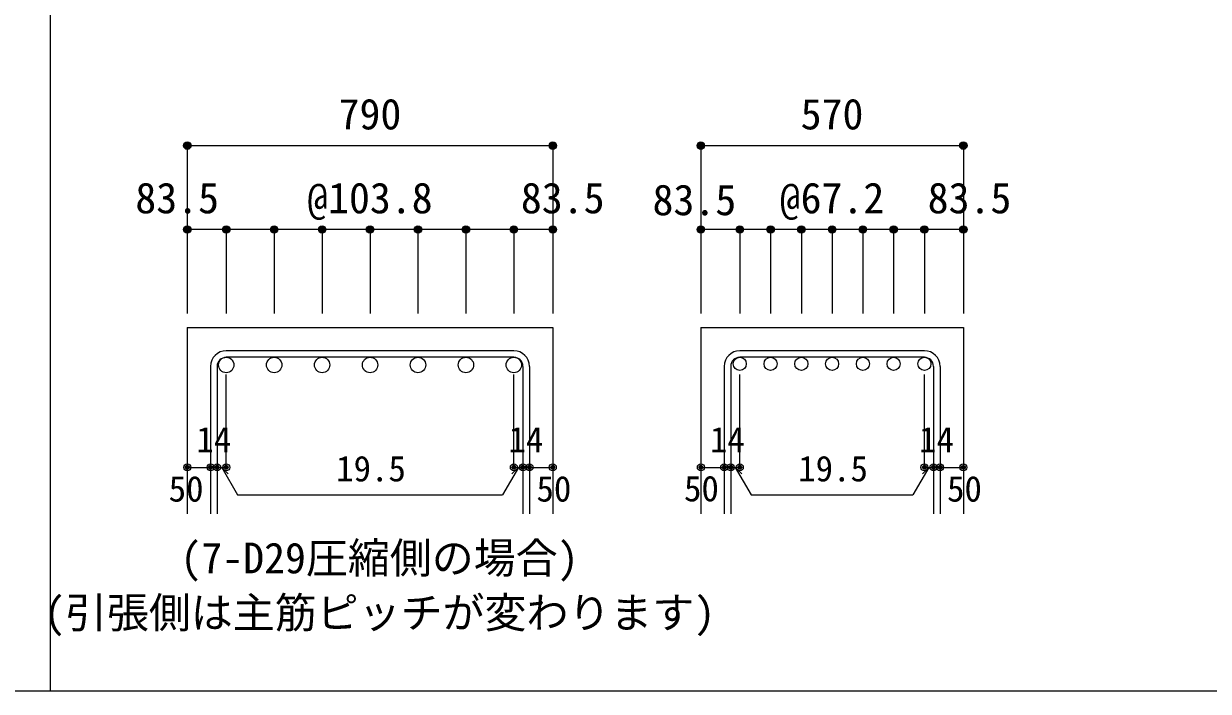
# Model space of a CAD drawing. Units: millimetres at full size, sheet at 1:30. Extents: x -5973 to 5954, y -4195 to 4201.
# Drawn here: x -1182 to 1359, y -4195 to -2763 of the extents above; entities that cross this region are included whole.
import ezdxf
from ezdxf.enums import TextEntityAlignment as Align

# ---------------------------------------------------------------- set-up
doc = ezdxf.new("R2010")
doc.units = ezdxf.units.MM
doc.header["$LTSCALE"] = 30
doc.header["$PDMODE"] = 32
doc.header["$PDSIZE"] = 15
for name, color, linetype in [('0-1_躯体線', 2, 'Continuous'), ('0-5_基礎梁筋', 7, 'Continuous'), ('0-6_スタラップ筋', 7, 'Continuous'), ('0-7_文字', 4, 'Continuous'), ('0-D_寸法', 4, 'Continuous'), ('F-0_枠', 6, 'Continuous')]:
    doc.layers.add(name, color=color, linetype=linetype)
doc.styles.add('ＭＳ ゴシック', font='')
doc.styles.get('ＭＳ ゴシック').set_extended_font_data('MS Gothic')

msp = doc.modelspace()

# ---------------------------------------------------------------- linework, layer by layer
at = {"layer": '0-1_躯体線'}
for p, q in [((-830.75, -3414.89), (-830.75, -3814.89)), ((-830.75, -3414.89), (-46.75, -3414.89)), ((-46.75, -3414.89), (-46.75, -3814.89)), ((270.94, -3414.89), (270.94, -3814.89)), ((270.94, -3414.89), (833.94, -3414.89)), ((833.94, -3414.89), (833.94, -3814.89))]:
    msp.add_line(p, q, dxfattribs=at)
at = {"layer": '0-5_基礎梁筋', "color": 3}
for centre, radius in [((-747.25, -3495.39), 16.5), ((-644.41, -3495.39), 16.5), ((-541.58, -3495.39), 16.5), ((-438.75, -3495.39), 16.5), ((-335.91, -3495.39), 16.5), ((-233.08, -3495.39), 16.5), ((-130.25, -3495.39), 16.5), ((354.44, -3492.89), 14), ((420.44, -3492.89), 14), ((486.44, -3492.89), 14), ((552.44, -3492.89), 14), ((618.44, -3492.89), 14), ((684.44, -3492.89), 14), ((750.44, -3492.89), 14)]:
    msp.add_circle(centre, radius, dxfattribs=at)
at = {"layer": '0-6_スタラップ筋'}
for p, q in [((-130.25, -3464.89), (-747.25, -3464.89)), ((-130.25, -3478.89), (-747.25, -3478.89)), ((750.44, -3464.89), (354.44, -3464.89)), ((750.44, -3478.89), (354.44, -3478.89)), ((-780.75, -3498.39), (-780.75, -3814.89)), ((-766.75, -3498.39), (-766.75, -3814.89)), ((-110.75, -3498.39), (-110.75, -3814.89)), ((-96.75, -3498.39), (-96.75, -3814.89)), ((320.94, -3498.39), (320.94, -3814.89)), ((334.94, -3498.39), (334.94, -3814.89)), ((769.94, -3498.39), (769.94, -3814.89)), ((783.94, -3498.39), (783.94, -3814.89))]:
    msp.add_line(p, q, dxfattribs=at)
for centre, radius, start, end in [((-747.25, -3498.39), 33.5, 90, 180), ((-747.25, -3498.39), 19.5, 90, 180), ((-130.25, -3498.39), 33.5, 0, 90), ((-130.25, -3498.39), 19.5, 0, 90), ((354.44, -3498.39), 33.5, 90, 180), ((354.44, -3498.39), 19.5, 90, 180), ((750.44, -3498.39), 33.5, 0, 90), ((750.44, -3498.39), 19.5, 0, 90)]:
    msp.add_arc(centre, radius, start, end, dxfattribs=at)
at = {"layer": '0-D_寸法'}
for p, q in [((-830.75, -3024.89), (-830.75, -3204.89)), ((-830.75, -3024.89), (-46.75, -3024.89)), ((-46.75, -3024.89), (-46.75, -3204.89)), ((270.94, -3024.89), (270.94, -3204.89)), ((270.94, -3024.89), (833.94, -3024.89)), ((833.94, -3024.89), (833.94, -3204.89)), ((-747.25, -3204.89), (-830.75, -3204.89)), ((-830.75, -3204.89), (-830.75, -3384.89)), ((-438.75, -3204.89), (-747.25, -3204.89)), ((-747.25, -3204.89), (-747.25, -3384.89)), ((-644.41, -3204.89), (-644.41, -3384.89)), ((-541.58, -3204.89), (-541.58, -3384.89)), ((-438.75, -3204.89), (-438.75, -3384.89)), ((-130.25, -3204.89), (-438.75, -3204.89)), ((-335.91, -3204.89), (-335.91, -3384.89)), ((-233.08, -3204.89), (-233.08, -3384.89)), ((-46.75, -3204.89), (-130.25, -3204.89)), ((-130.25, -3204.89), (-130.25, -3384.89)), ((-46.75, -3204.89), (-46.75, -3384.89)), ((354.44, -3204.89), (270.94, -3204.89)), ((270.94, -3204.89), (270.94, -3384.89)), ((552.44, -3204.89), (354.44, -3204.89)), ((354.44, -3204.89), (354.44, -3384.89)), ((354.44, -3204.89), (354.44, -3384.89)), ((420.44, -3204.89), (420.44, -3384.89)), ((486.44, -3204.89), (486.44, -3384.89)), ((552.44, -3204.89), (552.44, -3384.89)), ((750.44, -3204.89), (552.44, -3204.89)), ((618.44, -3204.89), (618.44, -3384.89)), ((684.44, -3204.89), (684.44, -3384.89)), ((833.94, -3204.89), (750.44, -3204.89)), ((750.44, -3204.89), (750.44, -3384.89)), ((750.44, -3204.89), (750.44, -3384.89)), ((833.94, -3204.89), (833.94, -3384.89)), ((-747.25, -3714.89), (-747.25, -3515.56)), ((-130.25, -3714.89), (-130.25, -3515.56)), ((354.44, -3714.89), (354.44, -3515.56)), ((750.44, -3714.89), (750.44, -3515.56)), ((-830.75, -3714.89), (-780.75, -3714.89)), ((-780.75, -3714.89), (-747.25, -3714.89)), ((-757, -3714.89), (-742.85, -3729.04)), ((-757, -3714.89), (-722.77, -3774.17)), ((-120.5, -3714.89), (-154.72, -3774.17)), ((-120.5, -3714.89), (-134.64, -3729.04)), ((-130.25, -3714.89), (-46.75, -3714.89)), ((-110.75, -3714.89), (-96.75, -3714.89)), ((270.94, -3714.89), (320.94, -3714.89)), ((320.94, -3714.89), (354.44, -3714.89)), ((344.69, -3714.89), (358.83, -3729.04)), ((344.69, -3714.89), (378.91, -3774.17)), ((760.19, -3714.89), (725.96, -3774.17)), ((760.19, -3714.89), (746.04, -3729.04)), ((750.44, -3714.89), (833.94, -3714.89)), ((769.94, -3714.89), (783.94, -3714.89)), ((-722.77, -3774.17), (-154.72, -3774.17)), ((378.91, -3774.17), (725.96, -3774.17))]:
    msp.add_line(p, q, dxfattribs=at)
for points in [[(-46.75, -3024.89), (-46.75, -3204.89), (-46.75, -3384.89)], [(833.94, -3024.89), (833.94, -3204.89), (833.94, -3384.89)]]:
    msp.add_lwpolyline(points, dxfattribs=at)
for centre, radius in [((-830.75, -3024.89), 8), ((-830.75, -3024.89), 7.2), ((-830.75, -3024.89), 6.4), ((-830.75, -3024.89), 5.6), ((-830.75, -3024.89), 4.8), ((-830.75, -3024.89), 4), ((-830.75, -3024.89), 3.2), ((-830.75, -3024.89), 2.4), ((-830.75, -3024.89), 1.6), ((-46.75, -3024.89), 8), ((-46.75, -3024.89), 7.2), ((-46.75, -3024.89), 6.4), ((-46.75, -3024.89), 5.6), ((-46.75, -3024.89), 4.8), ((-46.75, -3024.89), 4), ((-46.75, -3024.89), 3.2), ((-46.75, -3024.89), 2.4), ((-46.75, -3024.89), 1.6), ((270.94, -3024.89), 8), ((270.94, -3024.89), 7.2), ((270.94, -3024.89), 6.4), ((270.94, -3024.89), 5.6), ((270.94, -3024.89), 4.8), ((270.94, -3024.89), 4), ((270.94, -3024.89), 3.2), ((270.94, -3024.89), 2.4), ((270.94, -3024.89), 1.6), ((833.94, -3024.89), 8), ((833.94, -3024.89), 7.2), ((833.94, -3024.89), 6.4), ((833.94, -3024.89), 5.6), ((833.94, -3024.89), 4.8), ((833.94, -3024.89), 4), ((833.94, -3024.89), 3.2), ((833.94, -3024.89), 2.4), ((833.94, -3024.89), 1.6), ((-830.75, -3024.89), 0.8), ((-46.75, -3024.89), 0.8), ((270.94, -3024.89), 0.8), ((833.94, -3024.89), 0.8), ((-830.75, -3204.89), 8), ((-830.75, -3204.89), 7.2), ((-830.75, -3204.89), 6.4), ((-830.75, -3204.89), 5.6), ((-830.75, -3204.89), 4.8), ((-830.75, -3204.89), 4), ((-830.75, -3204.89), 3.2), ((-747.25, -3204.89), 8), ((-747.25, -3204.89), 7.2), ((-747.25, -3204.89), 6.4), ((-747.25, -3204.89), 5.6), ((-747.25, -3204.89), 4.8), ((-747.25, -3204.89), 4), ((-747.25, -3204.89), 3.2), ((-644.41, -3204.89), 8), ((-644.41, -3204.89), 7.2), ((-644.41, -3204.89), 6.4), ((-644.41, -3204.89), 5.6), ((-644.41, -3204.89), 4.8), ((-644.41, -3204.89), 4), ((-644.41, -3204.89), 3.2), ((-541.58, -3204.89), 8), ((-541.58, -3204.89), 7.2), ((-541.58, -3204.89), 6.4), ((-541.58, -3204.89), 5.6), ((-541.58, -3204.89), 4.8), ((-541.58, -3204.89), 4), ((-541.58, -3204.89), 3.2), ((-438.75, -3204.89), 8), ((-438.75, -3204.89), 7.2), ((-438.75, -3204.89), 6.4), ((-438.75, -3204.89), 5.6), ((-438.75, -3204.89), 4.8), ((-438.75, -3204.89), 4), ((-438.75, -3204.89), 3.2), ((-335.91, -3204.89), 8), ((-335.91, -3204.89), 7.2), ((-335.91, -3204.89), 6.4), ((-335.91, -3204.89), 5.6), ((-335.91, -3204.89), 4.8), ((-335.91, -3204.89), 4), ((-335.91, -3204.89), 3.2), ((-233.08, -3204.89), 8), ((-233.08, -3204.89), 7.2), ((-233.08, -3204.89), 6.4), ((-233.08, -3204.89), 5.6), ((-233.08, -3204.89), 4.8), ((-233.08, -3204.89), 4), ((-233.08, -3204.89), 3.2), ((-130.25, -3204.89), 8), ((-130.25, -3204.89), 7.2), ((-130.25, -3204.89), 6.4), ((-130.25, -3204.89), 5.6), ((-130.25, -3204.89), 4.8), ((-130.25, -3204.89), 4), ((-130.25, -3204.89), 3.2), ((-46.75, -3204.89), 8), ((-46.75, -3204.89), 7.2), ((-46.75, -3204.89), 6.4), ((-46.75, -3204.89), 5.6), ((-46.75, -3204.89), 4.8), ((-46.75, -3204.89), 4), ((-46.75, -3204.89), 3.2), ((270.94, -3204.89), 8), ((270.94, -3204.89), 7.2), ((270.94, -3204.89), 6.4), ((270.94, -3204.89), 5.6), ((270.94, -3204.89), 4.8), ((270.94, -3204.89), 4), ((270.94, -3204.89), 3.2), ((354.44, -3204.89), 8), ((354.44, -3204.89), 8), ((354.44, -3204.89), 7.2), ((354.44, -3204.89), 7.2), ((354.44, -3204.89), 6.4), ((354.44, -3204.89), 6.4), ((354.44, -3204.89), 5.6), ((354.44, -3204.89), 5.6), ((354.44, -3204.89), 4.8), ((354.44, -3204.89), 4.8), ((354.44, -3204.89), 4), ((354.44, -3204.89), 4), ((354.44, -3204.89), 3.2), ((354.44, -3204.89), 3.2), ((420.44, -3204.89), 8), ((420.44, -3204.89), 7.2), ((420.44, -3204.89), 6.4), ((420.44, -3204.89), 5.6), ((420.44, -3204.89), 4.8), ((420.44, -3204.89), 4), ((420.44, -3204.89), 3.2), ((486.44, -3204.89), 8), ((486.44, -3204.89), 7.2), ((486.44, -3204.89), 6.4), ((486.44, -3204.89), 5.6), ((486.44, -3204.89), 4.8), ((486.44, -3204.89), 4), ((486.44, -3204.89), 3.2), ((552.44, -3204.89), 8), ((552.44, -3204.89), 7.2), ((552.44, -3204.89), 6.4), ((552.44, -3204.89), 5.6), ((552.44, -3204.89), 4.8), ((552.44, -3204.89), 4), ((552.44, -3204.89), 3.2), ((618.44, -3204.89), 8), ((618.44, -3204.89), 7.2), ((618.44, -3204.89), 6.4), ((618.44, -3204.89), 5.6), ((618.44, -3204.89), 4.8), ((618.44, -3204.89), 4), ((618.44, -3204.89), 3.2), ((684.44, -3204.89), 8), ((684.44, -3204.89), 7.2), ((684.44, -3204.89), 6.4), ((684.44, -3204.89), 5.6), ((684.44, -3204.89), 4.8), ((684.44, -3204.89), 4), ((684.44, -3204.89), 3.2), ((750.44, -3204.89), 8), ((750.44, -3204.89), 8), ((750.44, -3204.89), 7.2), ((750.44, -3204.89), 7.2), ((750.44, -3204.89), 6.4), ((750.44, -3204.89), 6.4), ((750.44, -3204.89), 5.6), ((750.44, -3204.89), 5.6), ((750.44, -3204.89), 4.8), ((750.44, -3204.89), 4.8), ((750.44, -3204.89), 4), ((750.44, -3204.89), 4), ((750.44, -3204.89), 3.2), ((750.44, -3204.89), 3.2), ((833.94, -3204.89), 8), ((833.94, -3204.89), 7.2), ((833.94, -3204.89), 6.4), ((833.94, -3204.89), 5.6), ((833.94, -3204.89), 4.8), ((833.94, -3204.89), 4), ((833.94, -3204.89), 3.2), ((-830.75, -3204.89), 2.4), ((-830.75, -3204.89), 1.6), ((-830.75, -3204.89), 0.8), ((-747.25, -3204.89), 2.4), ((-747.25, -3204.89), 1.6), ((-747.25, -3204.89), 0.8), ((-644.41, -3204.89), 2.4), ((-644.41, -3204.89), 1.6), ((-644.41, -3204.89), 0.8), ((-541.58, -3204.89), 2.4), ((-541.58, -3204.89), 1.6), ((-541.58, -3204.89), 0.8), ((-438.75, -3204.89), 2.4), ((-438.75, -3204.89), 1.6), ((-438.75, -3204.89), 0.8), ((-335.91, -3204.89), 2.4), ((-335.91, -3204.89), 1.6), ((-335.91, -3204.89), 0.8), ((-233.08, -3204.89), 2.4), ((-233.08, -3204.89), 1.6), ((-233.08, -3204.89), 0.8), ((-130.25, -3204.89), 2.4), ((-130.25, -3204.89), 1.6), ((-130.25, -3204.89), 0.8), ((-46.75, -3204.89), 2.4), ((-46.75, -3204.89), 1.6), ((-46.75, -3204.89), 0.8), ((270.94, -3204.89), 2.4), ((270.94, -3204.89), 1.6), ((270.94, -3204.89), 0.8), ((354.44, -3204.89), 2.4), ((354.44, -3204.89), 2.4), ((354.44, -3204.89), 1.6), ((354.44, -3204.89), 1.6), ((354.44, -3204.89), 0.8), ((354.44, -3204.89), 0.8), ((420.44, -3204.89), 2.4), ((420.44, -3204.89), 1.6), ((420.44, -3204.89), 0.8), ((486.44, -3204.89), 2.4), ((486.44, -3204.89), 1.6), ((486.44, -3204.89), 0.8), ((552.44, -3204.89), 2.4), ((552.44, -3204.89), 1.6), ((552.44, -3204.89), 0.8), ((618.44, -3204.89), 2.4), ((618.44, -3204.89), 1.6), ((618.44, -3204.89), 0.8), ((684.44, -3204.89), 2.4), ((684.44, -3204.89), 1.6), ((684.44, -3204.89), 0.8), ((750.44, -3204.89), 2.4), ((750.44, -3204.89), 2.4), ((750.44, -3204.89), 1.6), ((750.44, -3204.89), 1.6), ((750.44, -3204.89), 0.8), ((750.44, -3204.89), 0.8), ((833.94, -3204.89), 2.4), ((833.94, -3204.89), 1.6), ((833.94, -3204.89), 0.8), ((-830.75, -3714.89), 4), ((-830.75, -3714.89), 3.6), ((-830.75, -3714.89), 3.2), ((-830.75, -3714.89), 2.8), ((-830.75, -3714.89), 2.4), ((-830.75, -3714.89), 2), ((-830.75, -3714.89), 1.6), ((-830.75, -3714.89), 1.2), ((-830.75, -3714.89), 0.8), ((-830.75, -3714.89), 0.4), ((-780.75, -3714.89), 4), ((-780.75, -3714.89), 3.6), ((-780.75, -3714.89), 3.2), ((-780.75, -3714.89), 2.8), ((-780.75, -3714.89), 2.4), ((-780.75, -3714.89), 2), ((-780.75, -3714.89), 1.6), ((-780.75, -3714.89), 1.2), ((-780.75, -3714.89), 0.8), ((-780.75, -3714.89), 0.4), ((-766.75, -3714.89), 4), ((-766.75, -3714.89), 3.6), ((-766.75, -3714.89), 3.2), ((-766.75, -3714.89), 2.8), ((-766.75, -3714.89), 2.4), ((-766.75, -3714.89), 2), ((-766.75, -3714.89), 1.6), ((-766.75, -3714.89), 1.2), ((-766.75, -3714.89), 0.8), ((-766.75, -3714.89), 0.4), ((-747.25, -3714.89), 4), ((-747.25, -3714.89), 3.6), ((-747.25, -3714.89), 3.2), ((-747.25, -3714.89), 2.8), ((-747.25, -3714.89), 2.4), ((-747.25, -3714.89), 2), ((-747.25, -3714.89), 1.6), ((-747.25, -3714.89), 1.2), ((-747.25, -3714.89), 0.8), ((-747.25, -3714.89), 0.4), ((-130.25, -3714.89), 4), ((-130.25, -3714.89), 3.6), ((-130.25, -3714.89), 3.2), ((-130.25, -3714.89), 2.8), ((-130.25, -3714.89), 2.4), ((-130.25, -3714.89), 2), ((-130.25, -3714.89), 1.6), ((-130.25, -3714.89), 1.2), ((-130.25, -3714.89), 0.8), ((-130.25, -3714.89), 0.4), ((-110.75, -3714.89), 4), ((-110.75, -3714.89), 3.6), ((-110.75, -3714.89), 3.2), ((-110.75, -3714.89), 2.8), ((-110.75, -3714.89), 2.4), ((-110.75, -3714.89), 2), ((-110.75, -3714.89), 1.6), ((-110.75, -3714.89), 1.2), ((-110.75, -3714.89), 0.8), ((-110.75, -3714.89), 0.4), ((-96.75, -3714.89), 4), ((-96.75, -3714.89), 3.6), ((-96.75, -3714.89), 3.2), ((-96.75, -3714.89), 2.8), ((-96.75, -3714.89), 2.4), ((-96.75, -3714.89), 2), ((-96.75, -3714.89), 1.6), ((-96.75, -3714.89), 1.2), ((-96.75, -3714.89), 0.8), ((-96.75, -3714.89), 0.4), ((-46.75, -3714.89), 4), ((-46.75, -3714.89), 3.6), ((-46.75, -3714.89), 3.2), ((-46.75, -3714.89), 2.8), ((-46.75, -3714.89), 2.4), ((-46.75, -3714.89), 2), ((-46.75, -3714.89), 1.6), ((-46.75, -3714.89), 1.2), ((-46.75, -3714.89), 0.8), ((-46.75, -3714.89), 0.4), ((270.94, -3714.89), 4), ((270.94, -3714.89), 3.6), ((270.94, -3714.89), 3.2), ((270.94, -3714.89), 2.8), ((270.94, -3714.89), 2.4), ((270.94, -3714.89), 2), ((270.94, -3714.89), 1.6), ((270.94, -3714.89), 1.2), ((270.94, -3714.89), 0.8), ((270.94, -3714.89), 0.4), ((320.94, -3714.89), 4), ((320.94, -3714.89), 3.6), ((320.94, -3714.89), 3.2), ((320.94, -3714.89), 2.8), ((320.94, -3714.89), 2.4), ((320.94, -3714.89), 2), ((320.94, -3714.89), 1.6), ((320.94, -3714.89), 1.2), ((320.94, -3714.89), 0.8), ((320.94, -3714.89), 0.4), ((334.94, -3714.89), 4), ((334.94, -3714.89), 3.6), ((334.94, -3714.89), 3.2), ((334.94, -3714.89), 2.8), ((334.94, -3714.89), 2.4), ((334.94, -3714.89), 2), ((334.94, -3714.89), 1.6), ((334.94, -3714.89), 1.2), ((334.94, -3714.89), 0.8), ((334.94, -3714.89), 0.4), ((354.44, -3714.89), 4), ((354.44, -3714.89), 3.6), ((354.44, -3714.89), 3.2), ((354.44, -3714.89), 2.8), ((354.44, -3714.89), 2.4), ((354.44, -3714.89), 2), ((354.44, -3714.89), 1.6), ((354.44, -3714.89), 1.2), ((354.44, -3714.89), 0.8), ((354.44, -3714.89), 0.4), ((750.44, -3714.89), 4), ((750.44, -3714.89), 3.6), ((750.44, -3714.89), 3.2), ((750.44, -3714.89), 2.8), ((750.44, -3714.89), 2.4), ((750.44, -3714.89), 2), ((750.44, -3714.89), 1.6), ((750.44, -3714.89), 1.2), ((750.44, -3714.89), 0.8), ((750.44, -3714.89), 0.4), ((769.94, -3714.89), 4), ((769.94, -3714.89), 3.6), ((769.94, -3714.89), 3.2), ((769.94, -3714.89), 2.8), ((769.94, -3714.89), 2.4), ((769.94, -3714.89), 2), ((769.94, -3714.89), 1.6), ((769.94, -3714.89), 1.2), ((769.94, -3714.89), 0.8), ((769.94, -3714.89), 0.4), ((783.94, -3714.89), 4), ((783.94, -3714.89), 3.6), ((783.94, -3714.89), 3.2), ((783.94, -3714.89), 2.8), ((783.94, -3714.89), 2.4), ((783.94, -3714.89), 2), ((783.94, -3714.89), 1.6), ((783.94, -3714.89), 1.2), ((783.94, -3714.89), 0.8), ((783.94, -3714.89), 0.4), ((833.94, -3714.89), 4), ((833.94, -3714.89), 3.6), ((833.94, -3714.89), 3.2), ((833.94, -3714.89), 2.8), ((833.94, -3714.89), 2.4), ((833.94, -3714.89), 2), ((833.94, -3714.89), 1.6), ((833.94, -3714.89), 1.2), ((833.94, -3714.89), 0.8), ((833.94, -3714.89), 0.4)]:
    msp.add_circle(centre, radius, dxfattribs=at)
at = {"layer": '0-D_寸法', "color": 7}
for p in [(-830.75, -3024.89), (-46.75, -3024.89), (270.94, -3024.89), (833.94, -3024.89), (-830.75, -3204.89), (-747.25, -3204.89), (-644.41, -3204.89), (-541.58, -3204.89), (-438.75, -3204.89), (-335.91, -3204.89), (-233.08, -3204.89), (-130.25, -3204.89), (-46.75, -3204.89), (270.94, -3204.89), (354.44, -3204.89), (354.44, -3204.89), (420.44, -3204.89), (486.44, -3204.89), (552.44, -3204.89), (618.44, -3204.89), (684.44, -3204.89), (750.44, -3204.89), (833.94, -3204.89), (-830.75, -3714.89), (-780.75, -3714.89), (-766.75, -3714.89), (-747.25, -3714.89), (-130.25, -3714.89), (-110.75, -3714.89), (-96.75, -3714.89), (-46.75, -3714.89), (270.94, -3714.89), (320.94, -3714.89), (334.94, -3714.89), (354.44, -3714.89), (750.44, -3714.89), (769.94, -3714.89), (783.94, -3714.89), (833.94, -3714.89)]:
    msp.add_point(p, dxfattribs=at)
at = {"layer": 'F-0_枠', "color": 2}
msp.add_line((-1124.64, 4201.15), (-1124.64, -4195.24), dxfattribs=at)
at = {"layer": 'F-0_枠'}
msp.add_line((5954.1, -4195.24), (-5972.88, -4195.24), dxfattribs=at)

# ---------------------------------------------------------------- texts
at = {"layer": '0-7_文字', "color": 7, "style": 'ＭＳ ゴシック'}
for s, p in [('(7-D29圧縮側の場合)', (-845.61, -3962.04)), ('(引張側は主筋ピッチが変わります)', (-1138.11, -4079.37))]:
    msp.add_text(s, height=65.98, dxfattribs=at).set_placement(p, align=Align.BOTTOM_LEFT)
at = {"layer": '0-D_寸法', "style": 'ＭＳ ゴシック'}
for s, height, p in [('790', 65.98, (-506.25, -3009.89)), ('570', 65.98, (484.94, -3009.89)), ('83.5', 65.98, (-942.25, -3189.89)), ('@103.8', 65.98, (-573.75, -3189.89)), ('83.5', 65.98, (-115.25, -3189.89)), ('83.5', 65.98, (167.23, -3193.93)), ('@67.2', 65.98, (439.94, -3189.89)), ('83.5', 65.98, (757.44, -3189.89)), ('14', 54.99, (-811.28, -3699.44)), ('14', 54.99, (-141.7, -3699.44)), ('14', 54.99, (290.4, -3699.44)), ('14', 54.99, (738.98, -3699.44)), ('19.5', 54.99, (-511.51, -3761.53)), ('19.5', 54.99, (479.67, -3761.53)), ('50', 54.99, (-870.75, -3804.89)), ('50', 54.99, (-81.75, -3804.89)), ('50', 54.99, (234.77, -3804.31)), ('50', 54.99, (798.94, -3804.89))]:
    msp.add_text(s, height=height, dxfattribs=at).set_placement(p, align=Align.BOTTOM_LEFT)

doc.saveas('drawing.dxf')
